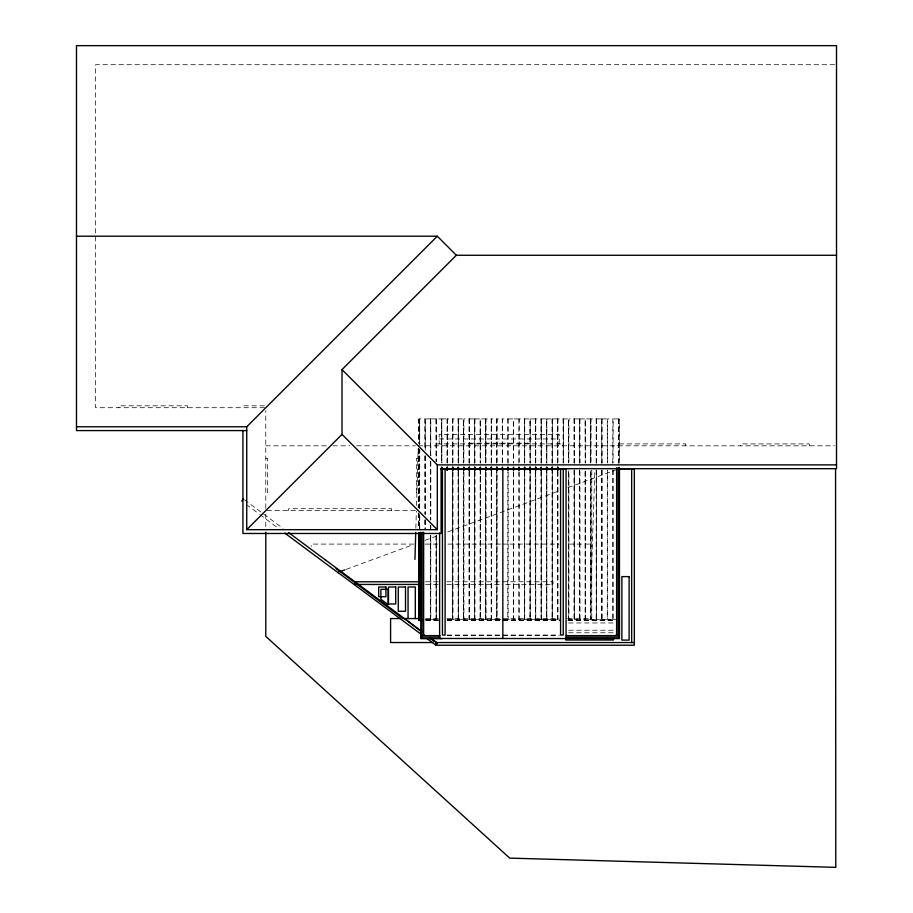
<?xml version="1.0" encoding="UTF-8"?>
<svg xmlns="http://www.w3.org/2000/svg" width="913" height="913" viewBox="0 0 913 913"><rect width="100%" height="100%" fill="white"/><g stroke="black" fill="none" stroke-linecap="round" stroke-linejoin="round"><path stroke-width="0.68" stroke-dasharray="4.57 3.42" d="M415.86 528.182L416.351 511.143M416.522 505.46L418.177 448.66M590.312 604.988L594.956 468.928M346.221 569.358L412.996 544.753M425.024 540.325L438.377 535.406M447.724 531.959L558.585 491.103M567.932 487.668L615.488 470.138M834.608 64.709L95.545 64.709L95.545 407.712L265.786 407.712M264.439 405.806L242.926 405.806L242.926 407.712M419.718 418.919L419.718 444.517L419.649 418.919L424.91 418.919L424.91 450.212M430.434 418.919L425.253 418.919L425.253 450.212M435.958 418.919L430.776 418.919L430.776 455.907M436.3 418.919L436.3 461.59L436.22 418.919L441.481 418.919L441.481 463.017M441.824 418.919L441.824 463.017L441.755 418.919L447.005 418.919M458.406 418.919L458.406 463.017L458.326 418.919L463.587 418.919L463.667 463.017L463.587 418.919M469.453 418.919L474.646 418.919L474.646 463.017M474.988 418.919L480.17 418.919L480.238 463.017L480.17 418.919M485.693 418.919L485.693 463.017L485.773 418.919L480.512 418.919L480.512 463.017M508.142 418.919L513.323 418.919L513.323 463.017M518.846 418.919L513.665 418.919L513.665 463.017M524.724 418.919L524.724 463.017L524.644 418.919L529.905 418.919L529.985 463.017M535.429 418.919L530.248 418.919L530.248 463.017M541.295 418.919L541.295 463.017L541.226 418.919L546.476 418.919L546.476 463.017M546.83 418.919L546.83 463.017L546.75 418.919L552.011 418.919M557.535 418.919L552.354 418.919L552.354 463.017M563.401 418.919L563.401 463.017L563.332 418.919L568.582 418.919L568.662 463.017L568.582 418.919M574.46 418.919L579.641 418.919L579.641 463.017M579.983 418.919L585.165 418.919L585.244 463.017L585.165 418.919M590.688 418.919L590.688 463.017L590.768 418.919L585.507 418.919L585.507 463.017M596.566 418.919L601.747 418.919L601.747 463.017M602.089 418.919L607.271 418.919L607.35 463.017M618.318 418.919L613.137 418.919L613.068 463.017M618.66 419.101L619.242 419.101L619.311 463.211L619.242 419.101M439.199 438.959L559.247 438.959M469.191 443.159L529.255 443.159L529.255 443.912M436.152 443.912L562.294 443.912L562.294 445.818M265.786 445.818L327.276 445.818M332.868 445.818L349.633 445.818M356.641 445.818L415.461 445.818M418.234 445.818L834.608 445.818M265.786 458.394L267.692 458.394L267.692 492.7L265.786 492.7M418.234 458.394L416.328 458.394L416.328 492.7L418.234 492.7M415.381 510.618L265.786 510.618L265.786 410.53M413.749 544.091L311.196 544.091L311.196 546.453M425.138 544.091L437.955 544.091M447.929 544.091L500.632 544.091M502.047 544.091L559.018 544.091M568.993 544.091L591.784 544.091M425.526 581.786L438.286 581.786M446.788 581.786L553.073 581.786L553.073 584.446L502.047 584.446M425.526 584.446L438.286 584.446M446.788 584.446L500.632 584.446M425.675 618.558L438.457 618.558M446.971 618.558L559.133 618.558M567.646 618.558L591.784 618.558L591.784 470.321M425.253 619.493L430.434 619.493M435.958 619.493L430.776 619.493L430.776 535.566M447.359 619.493L452.54 619.493L452.608 471.553M458.406 619.493L458.406 471.553L458.326 619.493L463.587 619.493L463.667 471.553L463.587 619.493M469.453 619.493L474.646 619.493L474.646 471.553M474.988 619.493L480.17 619.493L480.238 471.553L480.17 619.493M485.693 619.493L485.693 471.553L485.773 619.493L480.512 619.493L480.432 471.553M491.559 619.493L496.74 619.493L496.74 471.553M500.975 619.493L497.094 619.493L497.094 471.553M502.618 619.493L507.799 619.493L507.879 471.553M524.724 619.493L524.724 471.553L524.644 619.493L529.905 619.493L529.905 471.553M535.429 619.493L530.248 619.493L530.248 471.553M540.953 619.493L535.771 619.493L535.771 471.553M541.295 619.493L541.295 471.553L541.226 619.493L546.476 619.493L546.556 471.553M546.83 619.493L546.83 471.553L546.75 619.493L552.011 619.493L552.08 471.553M557.535 619.493L552.354 619.493L552.354 471.553M585.165 619.493L585.165 470.127L585.244 619.493L579.983 619.493L579.903 470.127M590.688 619.493L590.688 470.127L590.768 619.493L585.507 619.493L585.507 470.127M602.089 619.493L607.271 619.493L607.35 470.127M613.137 619.493L615.727 619.493M425.846 619.767L438.651 619.687M447.187 619.767L559.566 619.767M568.103 619.687L615.042 619.687M425.846 620.338L438.651 620.338M447.187 620.338L559.566 620.338M568.103 620.338L615.042 620.338M425.846 620.418L438.651 620.418M447.187 620.418L559.566 620.418M568.103 620.418L615.042 620.418M568.616 622.963L615.088 622.963M568.616 630.21L615.088 630.21M568.605 632.777L613.479 632.777M447.085 635.049L559.133 635.049M447.085 635.619L559.133 635.619M244.444 499.799L282.996 528.433M246.248 504.467L258.721 513.734M259.851 514.578L277.997 528.045M809.26 445.818L809.26 443.912L740.66 443.912L740.66 445.818M685.777 445.818L685.777 443.912L617.177 443.912L617.177 445.818M618.592 419.101L618.66 463.211M618.398 418.919L618.318 463.017M613.068 470.127L613.068 619.493M612.794 463.017L612.874 418.919L607.613 418.919L607.613 463.017M612.874 470.127L612.874 619.493L607.613 619.493L607.533 470.127M602.009 418.919L602.089 463.017M602.009 470.127L602.009 619.493M601.815 418.919L601.815 463.017M601.815 470.127L601.815 619.493M601.747 470.127L601.747 619.493L596.566 619.493L596.566 470.127M596.486 418.919L596.486 463.017M596.292 418.919L596.292 463.017M596.292 470.127L596.292 619.493M596.223 463.017L596.223 418.919L591.031 418.919L591.031 463.017M596.223 470.127L596.223 619.493L591.031 619.493L590.962 470.127M579.903 418.919L579.983 463.017M579.721 418.919L579.721 463.017M579.721 470.127L579.721 619.493M579.641 470.127L579.641 619.493L574.46 619.493L574.38 470.127M574.38 418.919L574.46 463.017M574.186 418.919L574.186 463.017M574.186 470.127L574.186 619.493M574.117 463.017L574.117 418.919L568.925 418.919L568.856 463.017M574.117 470.127L574.117 619.493L568.925 619.493L568.925 470.127M563.138 463.017L563.059 418.919L557.877 418.919L557.877 463.017M559.247 443.912L559.247 434.394L439.199 434.394L439.199 443.912M557.877 471.553L557.877 619.493M557.797 418.919L557.797 463.017M557.797 471.553L557.797 619.493M557.615 418.919L557.535 463.017M557.535 471.553L557.615 619.493M552.274 418.919L552.274 463.017M552.274 471.553L552.274 619.493M552.08 418.919L552.011 463.017M541.032 463.017L540.953 418.919L535.771 418.919L535.771 463.017M540.953 471.553L541.032 619.493M535.691 418.919L535.691 463.017M535.691 471.553L535.691 619.493M535.509 418.919L535.429 463.017M535.429 471.553L535.509 619.493M530.168 418.919L530.168 463.017M530.168 471.553L530.168 619.493M527.349 443.159L527.349 443.912M524.45 463.017L524.382 418.919L519.189 418.919L519.12 463.017M524.45 471.553L524.382 619.493L519.189 619.493L519.12 471.553M518.926 418.919L518.926 463.017M518.926 471.553L518.846 619.493L513.665 619.493L513.665 471.553M513.403 471.553L513.323 619.493L508.142 619.493L508.142 471.553M508.062 418.919L508.062 463.017M507.879 463.017L507.879 418.919L502.618 418.919L502.618 463.017M502.276 463.017L502.276 418.919L497.094 418.919L497.014 463.017M501.134 443.159L501.134 443.912M499.228 443.159L499.228 443.912M497.323 443.159L497.323 443.912M496.82 418.919L496.82 463.017M496.82 471.553L496.82 619.493M496.74 463.017L496.74 418.919L491.559 418.919L491.559 463.017M491.559 471.553L491.491 619.493M491.297 418.919L491.297 463.017M491.297 471.553L491.297 619.493M491.217 463.017L491.217 418.919L486.036 418.919L485.956 463.017M491.217 471.553L491.217 619.493L486.036 619.493L486.036 471.553M474.908 418.919L474.908 463.017M474.988 471.553L474.908 619.493M474.714 418.919L474.714 463.017M474.714 471.553L474.714 619.493M471.097 443.159L471.097 443.912M469.385 418.919L469.453 463.017M469.385 471.553L469.385 619.493M469.191 418.919L469.191 463.017M469.191 471.553L469.191 619.493M469.111 463.017L469.111 418.919L463.93 418.919L463.861 463.017M469.111 471.553L469.111 619.493L463.93 619.493L463.93 471.553M458.143 463.017L458.064 418.919L452.882 418.919L452.882 463.017M458.064 471.553L458.143 619.493L452.882 619.493L452.882 471.553M452.802 418.919L452.802 463.017M452.802 471.553L452.802 619.493M452.54 463.017L452.54 418.919L447.359 418.919L447.359 463.017M447.279 418.919L447.279 463.017M447.085 418.919L447.005 463.017M436.037 418.919L436.037 461.59M435.958 535.566L436.037 619.493M430.776 461.59L430.776 519.919M430.776 525.614L430.776 528.456M430.696 418.919L430.696 455.907M430.696 461.59L430.696 519.919M430.696 525.614L430.696 528.456M430.696 535.566L430.696 619.493M430.502 418.919L430.434 455.907M430.434 461.59L430.502 519.919M430.502 525.614L430.502 528.456M430.434 535.566L430.502 619.493M425.253 455.907L425.253 514.224M425.253 519.919L425.253 528.456M425.173 418.919L425.173 450.212M425.173 455.907L425.173 514.224M425.173 519.919L425.173 528.456M424.91 455.907L424.979 514.224M424.91 519.919L424.91 528.456M419.375 443.296L419.455 419.101L418.805 419.101L418.805 443.296M419.375 448.979L419.375 507.308M419.375 514.418L419.455 528.65M418.805 448.979L418.805 507.308M418.805 512.992L418.805 528.65M418.736 419.101L418.736 443.296M418.736 448.979L418.736 507.308M418.736 512.992L418.736 528.65M418.234 448.637L418.234 507.799M391.563 510.618L391.563 508.712L288.656 508.712L288.656 510.618M265.786 514.145L265.786 528.091M187.496 407.712L187.496 405.806L118.895 405.806L118.895 407.712M568.662 619.493L568.662 470.127L568.582 619.493M436.3 619.493L436.3 535.566L436.22 619.493M419.718 508.541L419.718 450.212L419.649 508.541M419.718 528.456L419.718 514.224L419.649 528.456"/><path stroke-width="1.37" d="M502.846 638.472L502.846 468.905L553.586 468.689L452.106 468.883M414.947 559.418L415.735 532.439M241.717 501.1L243.303 498.966M284.799 533.101L338.095 572.679L339.727 570.477L421.909 631.511M76.487 426.77L246.738 426.77L437.293 236.205L456.352 255.263L836.513 255.263M342.01 369.605L437.293 464.877L437.293 529.666L342.01 434.394L342.01 369.605L456.352 255.263M246.738 426.77L246.738 529.666L342.01 434.394M340.88 571.333L344.886 569.849M421.555 637.719L421.555 635.049L424.214 635.049M616.035 635.049L618.706 635.049M76.487 236.205L437.293 236.205M246.738 430.582L76.487 430.582L76.487 45.65L836.513 45.65L836.513 468.689L441.105 468.689L441.105 533.477L242.926 533.477L242.926 430.582M437.293 464.877L836.513 464.877M441.002 468.883L566.071 468.883L566.071 638.461M618.843 468.917L634.33 468.757L634.33 645.229L435.935 645.229L426.805 638.461M246.738 529.666L437.293 529.666M419.854 581.786L354.666 581.786L354.666 584.446L419.854 584.446M400.248 618.546L390.593 618.546L390.593 642.535L432.728 642.535M420.003 618.558L402.816 618.558L336.087 568.616M418.736 619.687L421.578 619.767M421.578 620.338L418.736 620.338L418.736 532.907M418.736 620.418L421.578 620.418M421.555 635.619L439.986 635.619M566.22 635.619L618.706 635.619M421.555 637.148L439.986 637.148M566.22 637.148L618.706 637.148M441.983 638.666L420.79 638.666L420.79 532.268M435.547 642.547L634.33 642.558M431.062 638.313L437.487 643.083L435.9 645.217L435.935 642.558M288.656 532.644L339.682 570.534M338.141 572.622L421.121 634.25M404.379 618.558L421.076 631.419M429.977 638.267L434.428 641.691M325.29 559.475L325.553 559.852M835.566 468.529L835.783 867.35L509.705 858.117L265.786 636.384L265.786 532.268M631.659 468.757L631.659 642.558M619.471 467.764L619.471 638.598L439.621 638.461L439.621 533.009M619.311 620.338L619.311 467.479L619.242 619.687L618.66 619.687L618.66 467.479M619.311 622.963L619.311 630.21M618.706 467.661L618.706 637.719M618.135 467.753L618.135 635.06M616.606 467.753L616.606 635.06M613.479 637.605L613.479 640.013L565.809 640.013L565.809 637.605M563.253 468.883L563.253 635.049L560.582 635.049L560.582 468.883M557.877 467.285L557.877 470.127M557.797 467.285L557.797 470.127M557.535 467.285L557.615 470.127M552.354 467.285L552.354 470.127M552.274 467.285L552.274 470.127M552.08 467.285L552.011 470.127M546.556 467.285L546.476 470.127M541.032 467.285L540.953 470.127M535.771 467.285L535.771 470.127M535.691 467.285L535.691 470.127M535.509 467.285L535.429 470.127M530.248 467.285L530.248 470.127M530.168 467.285L530.168 470.127M529.905 467.285L529.905 470.127M524.45 467.285L524.382 470.127M519.12 467.285L519.189 470.127M518.926 467.285L518.846 470.127M513.597 467.285L513.665 470.127M513.403 467.285L513.323 470.127M508.062 467.285L508.142 470.127M507.799 467.285L507.879 470.127M502.618 467.285L502.538 470.127M502.276 467.285L502.344 470.127M497.014 467.285L497.094 470.127M496.82 467.285L496.82 470.127M496.74 467.285L496.74 470.127M491.559 467.285L491.491 470.127M491.297 467.285L491.297 470.127M491.217 467.285L491.217 470.127M486.036 467.285L485.956 470.127M480.512 467.285L480.432 470.127M474.908 467.285L474.988 470.127M474.714 467.285L474.714 470.127M474.646 467.285L474.646 470.127M469.385 467.285L469.453 470.127M469.191 467.285L469.191 470.127M469.111 467.285L469.111 470.127M463.861 467.285L463.93 470.127M458.064 467.285L458.143 470.127M452.882 467.285L452.882 470.127M452.802 467.285L452.802 470.127M452.54 467.285L452.608 470.127M447.359 467.285L447.359 470.127M447.279 467.285L447.279 470.127M447.085 467.285L447.005 470.127M445.099 468.883L445.099 635.049L442.44 635.049L442.44 468.883M441.561 467.285L441.481 470.127M423.643 532.245L423.643 635.06M422.126 532.245L422.126 635.06M419.375 532.907L419.455 619.687M418.805 532.907L418.805 619.687M415.312 618.558L415.312 587.002L408.065 587.002L408.065 618.558M629.103 576.617L621.867 576.617L621.867 640.093L629.103 640.093L629.103 576.617M385.925 587.002L378.69 587.002L378.69 596.725L385.925 596.725L385.925 587.002M395.717 587.002L388.481 587.002L388.481 603.995L395.717 603.995L395.717 587.002M405.52 587.002L398.273 587.002L398.273 611.288L405.52 611.288L405.52 587.002M388.139 589.307L380.892 589.307L380.892 599.248L388.139 604.634L388.139 589.307M546.83 470.127L546.83 467.285L546.75 470.127M541.295 470.127L541.295 467.285L541.226 470.127M524.724 470.127L524.724 467.285L524.644 470.127M485.773 470.127L485.773 467.285L485.693 470.127M480.238 470.127L480.238 467.285L480.17 470.127M463.667 470.127L463.667 467.285L463.587 470.127M458.406 470.127L458.406 467.285L458.326 470.127M441.824 470.127L441.824 467.285L441.755 470.127M419.718 619.493L419.718 532.724L419.649 619.493"/></g></svg>
